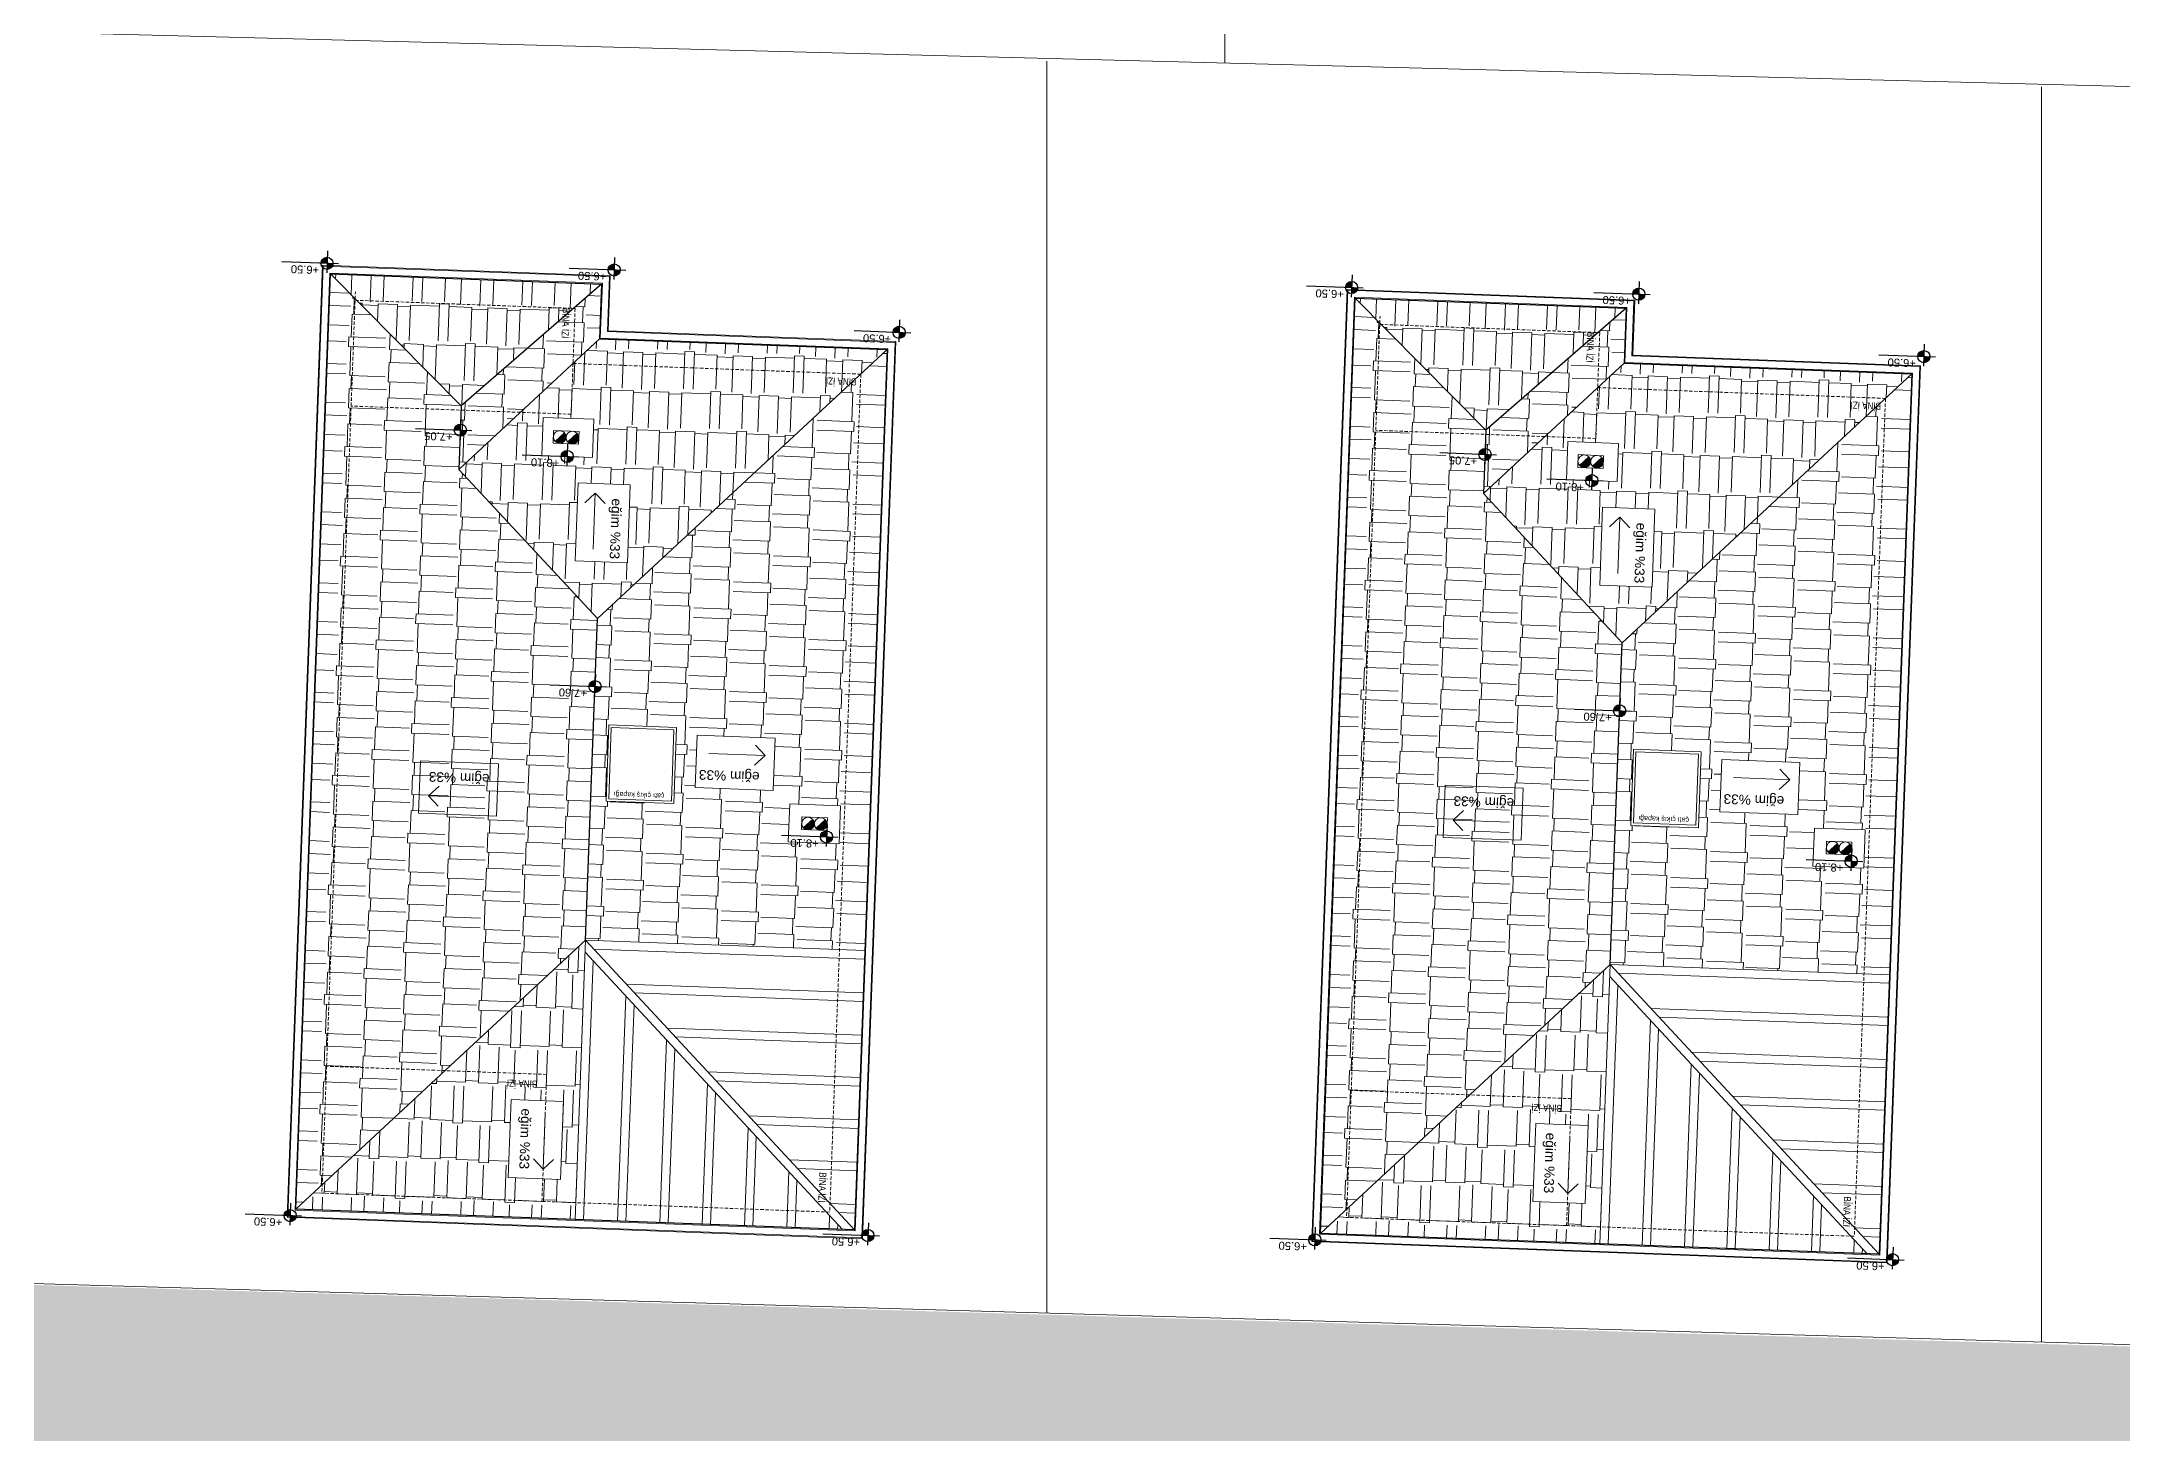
# Model space of a CAD drawing. Header units: centimetres. Extents: x 63871 to 181827, y -95930 to 42199.
# Drawn here: x 173357 to 175814, y -29388 to -27745 of the extents above; entities that cross this region are included whole.
import ezdxf
from ezdxf.enums import TextEntityAlignment as Align

# ---------------------------------------------------------------- set-up
doc = ezdxf.new("R2010")
doc.units = ezdxf.units.CM
doc.linetypes.add('11-021_500-SatisOfisi_220512$0${ Diamond }', pattern=[12, 4, -2, 2, 2, -2])
for name, color, linetype, lineweight in [('A-AREA-IDEN', 7, 'Continuous', 9), ('ARA SINIRLAR', 225, 'Continuous', 15), ('ARM_Pen_No__252', 8, 'Continuous', 18), ('Baca', 82, 'Continuous', 9), ('İz DÜŞÜMÜ', 7, '11-021_500-SatisOfisi_220512$0${ Diamond }', 18), ('OLUK', 222, 'Continuous', 15), ('TARAMA', 251, 'Continuous', 5), ('Çatı', 144, 'Continuous', 30)]:
    doc.layers.add(name, color=color, linetype=linetype, lineweight=lineweight)
doc.layers.add('KOT', color=171, linetype='Continuous')
doc.styles.add('Arial', font='Arial.ttf', dxfattribs={"height": 250})
doc.styles.add('Arial_1', font='Arial.ttf', dxfattribs={"height": 300})
doc.styles.add('MtXpl_Arial_Narrow_1', font='')
doc.styles.get('MtXpl_Arial_Narrow_1').set_extended_font_data('Arial Narrow')
pattern_1 = [(177.87319, (372932.9, -114.98), (-98.784803, -42.082955), [22.86, -19.05, 26.67, -11.43, 34.29, -15.24]), (177.87319, (372909.983, -116.037), (-98.784803, -42.082955), [19.05, -72.39, 15.24, -22.86]), (177.87319, (372864.47, -109.58), (-98.784803, -42.082955), [11.43, -118.11]), (267.87319, (372932.898, -114.982), (30.6659616, -46.8903553), [43.815, -139.065]), (267.87319, (372910.054, -114.134), (30.6659616, -46.8903553), [42.8625, -140.0175]), (267.87319, (372891.017, -113.427), (30.6659616, -46.8903553), [40.005, -142.875]), (267.87319, (372864.472, -109.58), (30.6659616, -46.8903553), [43.815, -139.065]), (267.87319, (372853.05, -109.157), (30.6659616, -46.8903553), [43.815, -139.065]), (267.87319, (372818.677, -110.74), (30.6659616, -46.8903553), [41.91, -140.97])]
pattern_2 = [(87.87319, (372932.9, -114.98), (-42.082955, 98.784803), [22.86, -19.05, 26.67, -11.43, 34.29, -15.24]), (87.87319, (372931.843, -92.067), (-42.082955, 98.784803), [19.05, -72.39, 15.24, -22.86]), (87.87319, (372938.3, -46.555), (-42.082955, 98.784803), [11.43, -118.11]), (177.87319, (372932.898, -114.982), (-46.8903553, -30.6659616), [43.815, -139.065]), (177.87319, (372933.747, -92.138), (-46.8903553, -30.6659616), [42.8625, -140.0175]), (177.87319, (372934.454, -73.1), (-46.8903553, -30.6659616), [40.005, -142.875]), (177.87319, (372938.3, -46.555), (-46.8903553, -30.6659616), [43.815, -139.065]), (177.87319, (372938.723, -35.133), (-46.8903553, -30.6659616), [43.815, -139.065]), (177.87319, (372937.14, -0.76), (-46.8903553, -30.6659616), [41.91, -140.97])]
pattern_3 = [(177.87319, (371723.02, -86.404), (-98.784803, -42.082955), [22.86, -19.05, 26.67, -11.43, 34.29, -15.24]), (177.87319, (371700.106, -87.46), (-98.784803, -42.082955), [19.05, -72.39, 15.24, -22.86]), (177.87319, (371654.594, -81.004), (-98.784803, -42.082955), [11.43, -118.11]), (267.87319, (371723.02, -86.404), (30.6659616, -46.8903553), [43.815, -139.065]), (267.87319, (371700.177, -85.556), (30.6659616, -46.8903553), [42.8625, -140.0175]), (267.87319, (371681.14, -84.85), (30.6659616, -46.8903553), [40.005, -142.875]), (267.87319, (371654.594, -81.004), (30.6659616, -46.8903553), [43.815, -139.065]), (267.87319, (371643.172, -80.58), (30.6659616, -46.8903553), [43.815, -139.065]), (267.87319, (371608.8, -82.163), (30.6659616, -46.8903553), [41.91, -140.97])]
pattern_4 = [(87.87319, (371723.02, -86.404), (-42.082955, 98.784803), [22.86, -19.05, 26.67, -11.43, 34.29, -15.24]), (87.87319, (371721.966, -63.49), (-42.082955, 98.784803), [19.05, -72.39, 15.24, -22.86]), (87.87319, (371728.42, -17.98), (-42.082955, 98.784803), [11.43, -118.11]), (177.87319, (371723.02, -86.404), (-46.8903553, -30.6659616), [43.815, -139.065]), (177.87319, (371723.87, -63.56), (-46.8903553, -30.6659616), [42.8625, -140.0175]), (177.87319, (371724.576, -44.523), (-46.8903553, -30.6659616), [40.005, -142.875]), (177.87319, (371728.42, -17.978), (-46.8903553, -30.6659616), [43.815, -139.065]), (177.87319, (371728.846, -6.556), (-46.8903553, -30.6659616), [43.815, -139.065]), (177.87319, (371727.263, 27.817), (-46.8903553, -30.6659616), [41.91, -140.97])]

# ---------------------------------------------------------------- blocks, each defined once
blk = doc.blocks.new('afadfa')
at = {"layer": 'Baca'}
h = blk.add_hatch(color=0, dxfattribs=at)
h.dxf.hatch_style = 1
h.paths.add_polyline_path([(525548.6, 4261233.8, 0.670516), (525535.8, 4261228.6, 0.199315), (525538, 4261223.2)])
h = blk.add_hatch(color=0, dxfattribs=at)
h.dxf.hatch_style = 1
h.paths.add_polyline_path([(525563.7, 4261233.8, 0.675614), (525550.8, 4261228.6, 0.202965), (525553, 4261223.2)])
for p, q in [((525538, 4261223.2), (525548.6, 4261233.8)), ((525553, 4261223.2), (525563.7, 4261233.8))]:
    blk.add_line(p, q, dxfattribs=at)
blk.add_lwpolyline([(525535.8, 4261236.1), (525565.8, 4261236), (525565.8, 4261221), (525535.8, 4261221.1)], close=True, dxfattribs=at)
for centre in [(525543.3, 4261228.6), (525558.3, 4261228.6)]:
    blk.add_circle(centre, 7.5, dxfattribs=at)

msp = doc.modelspace()

# ---------------------------------------------------------------- hatches: boundary and pattern name
at = {"layer": 'ARM_Pen_No__252'}
h = msp.add_hatch(dxfattribs=at)
h.set_pattern_fill('AR-HBONE', color=256, scale=0.51)
h.set_pattern_definition([(45, (0, -50000), (0, 73.27889), [155.448, -51.816]), (135, (36.64, -49963.36), (7e-15, 73.27889), [155.448, -51.816])])
h.paths.add_polyline_path([(166587.4, -29014.1), (166646, -29418.8), (178425.7, -29762.2), (178443.2, -29362.6)])

# ---------------------------------------------------------------- linework, layer by layer
at = {"layer": 'ARA SINIRLAR', "color": 5}
for p, q in [((174754.1, -26267.1), (174754.1, -27770.1)), ((166730, -27561.8), (178508.4, -27867.6)), ((174543.9, -27767.9), (174543.9, -29246)), ((175718.6, -27798.4), (175718.6, -29280.2))]:
    msp.add_line(p, q, dxfattribs=at)
at = {"layer": 'ARA SINIRLAR'}
msp.add_lwpolyline([(166567.6, -29013.5), (178463.3, -29360.2)], dxfattribs=at)

# ---------------------------------------------------------------- next in the draw order: wipeouts: each hides what was drawn before it
for points in [[(174365.9, -28099), (174326.5, -29158.3), (173647, -29133), (173688.7, -28008.8), (174028.5, -28021.4), (174026.1, -28086.4)], [(175575.7, -28127.6), (175536.4, -29186.8), (174856.9, -29161.6), (174898.6, -28037.4), (175238.4, -28050), (175236, -28115)]]:
    msp.add_wipeout(points).dxf.layer = 'OLUK'

# ---------------------------------------------------------------- next in the draw order: hatches: boundary and pattern name
at = {"layer": 'KOT'}
h = msp.add_hatch(color=256, dxfattribs=at)
h.dxf.hatch_style = 1
h.paths.add_polyline_path([(173686.9, -28006.4, 0.009987), (173686.9, -28006.7), (173694.1, -28006.9), (173694.4, -27999.5, 0.414214)])
h = msp.add_hatch(color=256, dxfattribs=at)
h.dxf.hatch_style = 1
h.paths.add_polyline_path([(173693.8, -28013.4, 0.402561), (173701.3, -28006.8), (173694.1, -28006.5)])
h = msp.add_hatch(color=256, dxfattribs=at)
h.dxf.hatch_style = 1
h.paths.add_polyline_path([(174026, -28014.3, 0.009987), (174026, -28014.5), (174033.1, -28014.8), (174033.4, -28007.4, 0.414214)])
h = msp.add_hatch(color=256, dxfattribs=at)
h.dxf.hatch_style = 1
h.paths.add_polyline_path([(174032.9, -28021.3, 0.402561), (174040.3, -28014.6), (174033.1, -28014.4)])
h = msp.add_hatch(color=256, dxfattribs=at)
h.dxf.hatch_style = 1
h.paths.add_polyline_path([(174896.8, -28035, 0.009987), (174896.8, -28035.2), (174904, -28035.5), (174904.2, -28028.1, 0.414214)])
h = msp.add_hatch(color=256, dxfattribs=at)
h.dxf.hatch_style = 1
h.paths.add_polyline_path([(174903.7, -28042, 0.402561), (174911.1, -28035.4), (174904, -28035.1)])
h = msp.add_hatch(color=256, dxfattribs=at)
h.dxf.hatch_style = 1
h.paths.add_polyline_path([(175235.8, -28042.8, 0.009987), (175235.8, -28043.1), (175243, -28043.4), (175243.3, -28035.9, 0.414214)])
h = msp.add_hatch(color=256, dxfattribs=at)
h.dxf.hatch_style = 1
h.paths.add_polyline_path([(175242.8, -28049.8, 0.402561), (175250.2, -28043.2), (175243, -28043)])
h = msp.add_hatch(color=256, dxfattribs=at)
h.dxf.hatch_style = 1
h.paths.add_polyline_path([(174362.5, -28087.9, 0.009987), (174362.5, -28088.2), (174369.6, -28088.5), (174369.9, -28081, 0.414214)])
h = msp.add_hatch(color=256, dxfattribs=at)
h.dxf.hatch_style = 1
h.paths.add_polyline_path([(174369.4, -28094.9, 0.402561), (174376.8, -28088.3), (174369.7, -28088.1)])
h = msp.add_hatch(color=256, dxfattribs=at)
h.dxf.hatch_style = 1
h.paths.add_polyline_path([(175572.4, -28116.5, 0.009987), (175572.4, -28116.8), (175579.5, -28117), (175579.8, -28109.6, 0.414214)])
h = msp.add_hatch(color=256, dxfattribs=at)
h.dxf.hatch_style = 1
h.paths.add_polyline_path([(175579.3, -28123.5, 0.402561), (175586.7, -28116.9), (175579.5, -28116.6)])
h = msp.add_hatch(color=256, dxfattribs=at)
h.dxf.hatch_style = 1
h.paths.add_polyline_path([(173844.5, -28203.5, 0.009987), (173844.5, -28203.7), (173851.6, -28204), (173851.9, -28196.6, 0.414214)])
h = msp.add_hatch(color=256, dxfattribs=at)
h.dxf.hatch_style = 1
h.paths.add_polyline_path([(173851.4, -28210.5, 0.402561), (173858.8, -28203.9), (173851.6, -28203.6)])
h = msp.add_hatch(color=256, dxfattribs=at)
h.dxf.hatch_style = 1
h.paths.add_polyline_path([(173970.5, -28234.4, 0.009987), (173970.5, -28234.7), (173977.6, -28235), (173977.9, -28227.5, 0.414214)])
h = msp.add_hatch(color=256, dxfattribs=at)
h.dxf.hatch_style = 1
h.paths.add_polyline_path([(175054.3, -28232, 0.009987), (175054.3, -28232.3), (175061.5, -28232.6), (175061.8, -28225.1, 0.414214)])
h = msp.add_hatch(color=256, dxfattribs=at)
h.dxf.hatch_style = 1
h.paths.add_polyline_path([(173977.4, -28241.4, 0.402561), (173984.8, -28234.8), (173977.6, -28234.5)])
h = msp.add_hatch(color=256, dxfattribs=at)
h.dxf.hatch_style = 1
h.paths.add_polyline_path([(175061.2, -28239, 0.402561), (175068.7, -28232.4), (175061.5, -28232.2)])
h = msp.add_hatch(color=256, dxfattribs=at)
h.dxf.hatch_style = 1
h.paths.add_polyline_path([(175180.3, -28263, 0.009987), (175180.3, -28263.3), (175187.5, -28263.5), (175187.8, -28256.1, 0.414214)])
h = msp.add_hatch(color=256, dxfattribs=at)
h.dxf.hatch_style = 1
h.paths.add_polyline_path([(175187.2, -28270, 0.402561), (175194.7, -28263.4), (175187.5, -28263.1)])
h = msp.add_hatch(color=256, dxfattribs=at)
h.dxf.hatch_style = 1
h.paths.add_polyline_path([(174003.3, -28506.1, 0.009987), (174003.3, -28506.4), (174010.5, -28506.7), (174010.8, -28499.2, 0.414214)])
h = msp.add_hatch(color=256, dxfattribs=at)
h.dxf.hatch_style = 1
h.paths.add_polyline_path([(174010.2, -28513.1, 0.402561), (174017.7, -28506.5), (174010.5, -28506.2)])
h = msp.add_hatch(color=256, dxfattribs=at)
h.dxf.hatch_style = 1
h.paths.add_polyline_path([(175213.2, -28534.7, 0.009987), (175213.2, -28535), (175220.4, -28535.2), (175220.6, -28527.8, 0.414214)])
h = msp.add_hatch(color=256, dxfattribs=at)
h.dxf.hatch_style = 1
h.paths.add_polyline_path([(175220.1, -28541.7, 0.402561), (175227.5, -28535.1), (175220.4, -28534.8)])
h = msp.add_hatch(color=256, dxfattribs=at)
h.dxf.hatch_style = 1
h.paths.add_polyline_path([(174276.8, -28683.7, 0.009987), (174276.8, -28684), (174283.9, -28684.2), (174284.2, -28676.8, 0.414214)])
h = msp.add_hatch(color=256, dxfattribs=at)
h.dxf.hatch_style = 1
h.paths.add_polyline_path([(174283.7, -28690.7, 0.402561), (174291.1, -28684.1), (174283.9, -28683.8)])
h = msp.add_hatch(color=256, dxfattribs=at)
h.dxf.hatch_style = 1
h.paths.add_polyline_path([(175486.6, -28712.2, 0.009987), (175486.6, -28712.5), (175493.8, -28712.8), (175494.1, -28705.4, 0.414214)])
h = msp.add_hatch(color=256, dxfattribs=at)
h.dxf.hatch_style = 1
h.paths.add_polyline_path([(175493.6, -28719.3, 0.402561), (175501, -28712.6), (175493.8, -28712.4)])
h = msp.add_hatch(color=256, dxfattribs=at)
h.dxf.hatch_style = 1
h.paths.add_polyline_path([(173643.3, -29130.7, 0.009987), (173643.3, -29131), (173650.5, -29131.3), (173650.8, -29123.8, 0.414214)])
h = msp.add_hatch(color=256, dxfattribs=at)
h.dxf.hatch_style = 1
h.paths.add_polyline_path([(173650.2, -29137.7, 0.402561), (173657.7, -29131.1), (173650.5, -29130.9)])
h = msp.add_hatch(color=256, dxfattribs=at)
h.dxf.hatch_style = 1
h.paths.add_polyline_path([(174325.6, -29154.2, 0.009987), (174325.6, -29154.5), (174332.7, -29154.7), (174333, -29147.3, 0.414214)])
h = msp.add_hatch(color=256, dxfattribs=at)
h.dxf.hatch_style = 1
h.paths.add_polyline_path([(174332.5, -29161.2, 0.402561), (174339.9, -29154.6), (174332.8, -29154.3)])
h = msp.add_hatch(color=256, dxfattribs=at)
h.dxf.hatch_style = 1
h.paths.add_polyline_path([(174853.2, -29159.3, 0.009987), (174853.2, -29159.6), (174860.4, -29159.8), (174860.6, -29152.4, 0.414214)])
h = msp.add_hatch(color=256, dxfattribs=at)
h.dxf.hatch_style = 1
h.paths.add_polyline_path([(174860.1, -29166.3, 0.402561), (174867.5, -29159.7), (174860.4, -29159.4)])
h = msp.add_hatch(color=256, dxfattribs=at)
h.dxf.hatch_style = 1
h.paths.add_polyline_path([(175535.5, -29182.8, 0.009987), (175535.5, -29183), (175542.6, -29183.3), (175542.9, -29175.9, 0.414214)])
h = msp.add_hatch(color=256, dxfattribs=at)
h.dxf.hatch_style = 1
h.paths.add_polyline_path([(175542.4, -29189.8, 0.402561), (175549.8, -29183.2), (175542.6, -29182.9)])
at = {"layer": 'Çatı', "lineweight": 15}
h = msp.add_hatch(dxfattribs=at)
h.set_pattern_fill('AR-RSHKE', color=251, scale=0.15, angle=267.8732)
h.set_pattern_definition([(267.87319, (371723.02, -86.404), (42.082955, -98.784803), [22.86, -19.05, 26.67, -11.43, 34.29, -15.24]), (267.87319, (371724.076, -109.32), (42.082955, -98.784803), [19.05, -72.39, 15.24, -22.86]), (267.87319, (371717.62, -154.83), (42.082955, -98.784803), [11.43, -118.11]), (357.87319, (371723.02, -86.404), (46.8903553, 30.6659616), [43.815, -139.065]), (357.87319, (371722.172, -109.25), (46.8903553, 30.6659616), [42.8625, -140.0175]), (357.87319, (371721.466, -128.286), (46.8903553, 30.6659616), [40.005, -142.875]), (357.87319, (371717.62, -154.83), (46.8903553, 30.6659616), [43.815, -139.065]), (357.87319, (371717.196, -166.253), (46.8903553, 30.6659616), [43.815, -139.065]), (357.87319, (371718.78, -200.626), (46.8903553, 30.6659616), [41.91, -140.97])])
h.paths.add_polyline_path([(174013.5, -28426.1), (173849.9, -28250), (173849.9, -28250), (173852.7, -28175), (173698.4, -28019.2), (173657.4, -29123.4), (173999.4, -28805.9)])
h = msp.add_hatch(dxfattribs=at)
h.set_pattern_fill('AR-RSHKE', color=251, scale=0.15, angle=177.8732)
h.set_pattern_definition(pattern_3)
h.paths.add_polyline_path([(174018.1, -28031.1), (173698.4, -28019.2), (173852.7, -28175)])
h.paths.add_polyline_path([(173969.9, -28056.5), (173968.4, -28097.5), (173983.6, -28098.1), (173985.2, -28057.1)], flags=24)
h = msp.add_hatch(dxfattribs=at)
h.set_pattern_fill('AR-RSHKE', color=251, scale=0.15, angle=447.8732)
h.set_pattern_definition(pattern_4)
h.paths.add_polyline_path([(173852.7, -28175), (173849.9, -28250), (174015.7, -28096), (174018.1, -28031.1)])
h.paths.add_polyline_path([(173969.9, -28056.5), (173968.4, -28097.5), (173983.6, -28098.1), (173985.2, -28057.1)], flags=25)
h = msp.add_hatch(dxfattribs=at)
h.set_pattern_fill('AR-RSHKE', color=251, scale=0.15, angle=267.8732)
h.set_pattern_definition([(267.87319, (372932.9, -114.98), (42.082955, -98.784803), [22.86, -19.05, 26.67, -11.43, 34.29, -15.24]), (267.87319, (372933.954, -137.897), (42.082955, -98.784803), [19.05, -72.39, 15.24, -22.86]), (267.87319, (372927.5, -183.41), (42.082955, -98.784803), [11.43, -118.11]), (357.87319, (372932.898, -114.982), (46.8903553, 30.6659616), [43.815, -139.065]), (357.87319, (372932.05, -137.826), (46.8903553, 30.6659616), [42.8625, -140.0175]), (357.87319, (372931.343, -156.863), (46.8903553, 30.6659616), [40.005, -142.875]), (357.87319, (372927.498, -183.41), (46.8903553, 30.6659616), [43.815, -139.065]), (357.87319, (372927.074, -194.83), (46.8903553, 30.6659616), [43.815, -139.065]), (357.87319, (372928.657, -229.203), (46.8903553, 30.6659616), [41.91, -140.97])])
h.paths.add_polyline_path([(175223.4, -28454.7), (175059.8, -28278.5), (175059.8, -28278.5), (175062.6, -28203.6), (174908.2, -28047.8), (174867.2, -29152), (175209.2, -28834.5)])
h = msp.add_hatch(dxfattribs=at)
h.set_pattern_fill('AR-RSHKE', color=251, scale=0.15, angle=177.8732)
h.set_pattern_definition(pattern_1)
h.paths.add_polyline_path([(175228, -28059.6), (174908.2, -28047.8), (175062.6, -28203.6)])
h.paths.add_polyline_path([(175179.8, -28085.1), (175178.3, -28126.1), (175193.5, -28126.7), (175195, -28085.6)], flags=24)
h = msp.add_hatch(dxfattribs=at)
h.set_pattern_fill('AR-RSHKE', color=251, scale=0.15, angle=447.8732)
h.set_pattern_definition(pattern_2)
h.paths.add_polyline_path([(175062.6, -28203.6), (175059.8, -28278.5), (175225.6, -28124.6), (175228, -28059.6)])
h.paths.add_polyline_path([(175179.8, -28085.1), (175178.3, -28126.1), (175193.5, -28126.7), (175195, -28085.6)], flags=25)
h = msp.add_hatch(dxfattribs=at)
h.set_pattern_fill('AR-RSHKE', color=251, scale=0.15, angle=177.8732)
h.set_pattern_definition(pattern_3)
h.paths.add_polyline_path([(173849.9, -28250), (174013.5, -28426.1), (174355.5, -28108.6), (174015.7, -28096)])
h.paths.add_polyline_path([(173947.6, -28233.6), (173949.3, -28188.6), (174009.3, -28190.8), (174007.6, -28235.8)], flags=16)
h.paths.add_polyline_path([(173961.1, -28219), (173961.7, -28204), (173991.7, -28205.2), (173991.1, -28220.2)], flags=0)
h.paths.add_polyline_path([(173961.4, -28211.6, -1), (173976.4, -28212.1, -1), (173991.4, -28212.7, -1), (173976.4, -28212.1, -1)], flags=0)
h.paths.add_polyline_path([(173990.5, -28266), (174052.2, -28268.3), (174048.8, -28360.4), (173987, -28358.1)], flags=16)
h.paths.add_polyline_path([(174024.4, -28281.1), (174021.5, -28358.4), (174045.2, -28359.3), (174048.1, -28282)], flags=8)
h.paths.add_polyline_path([(174321.9, -28140.2), (174280.9, -28138.6), (174280.3, -28153.8), (174321.3, -28155.4)], flags=25)
h = msp.add_hatch(dxfattribs=at)
h.set_pattern_fill('AR-RSHKE', color=251, scale=0.15, angle=447.8732)
h.set_pattern_definition(pattern_4)
h.paths.add_polyline_path([(173999.4, -28805.9), (174329.1, -28818.1), (174355.5, -28108.6), (174013.5, -28426.1)])
h.paths.add_polyline_path([(174223.2, -28567.3), (174220.9, -28629), (174128.8, -28625.6), (174131.1, -28563.9)], flags=16)
h.paths.add_polyline_path([(174106.9, -28554.7), (174103.6, -28644.6), (174023.6, -28641.7), (174027, -28551.7)], flags=16)
h.paths.add_polyline_path([(174103.8, -28557.6), (174100.7, -28641.5), (174026.7, -28638.8), (174029.8, -28554.8)], flags=0)
h.paths.add_polyline_path([(174240.5, -28644.8), (174300.5, -28647), (174298.8, -28692), (174238.8, -28689.7)], flags=16)
h.paths.add_polyline_path([(174255, -28660.3), (174284.9, -28661.5), (174284.4, -28676.5), (174254.4, -28675.3)], flags=0)
h.paths.add_polyline_path([(174269.7, -28668.4, -1), (174284.7, -28668.9, -1), (174269.7, -28668.4, -1), (174254.7, -28667.8, -1)], flags=0)
h.paths.add_polyline_path([(174208.1, -28601.2), (174130.8, -28598.3), (174129.9, -28622), (174207.2, -28624.9)], flags=8)
h.paths.add_polyline_path([(174094.7, -28629.2), (174030.8, -28626.8), (174030.4, -28638.4), (174094.3, -28640.7)], flags=8)
h = msp.add_hatch(dxfattribs=at)
h.set_pattern_fill('AR-RSHKE', color=251, scale=0.15, angle=177.8732)
h.set_pattern_definition(pattern_1)
h.paths.add_polyline_path([(175059.8, -28278.5), (175223.4, -28454.7), (175565.4, -28137.2), (175225.6, -28124.6)])
h.paths.add_polyline_path([(175157.5, -28262.1), (175159.2, -28217.2), (175219.1, -28219.4), (175217.5, -28264.4)], flags=16)
h.paths.add_polyline_path([(175171, -28247.6), (175171.6, -28232.6), (175201.5, -28233.8), (175201, -28248.8)], flags=0)
h.paths.add_polyline_path([(175171.3, -28240.1, -1), (175186.3, -28240.7, -1), (175201.3, -28241.3, -1), (175186.3, -28240.7, -1)], flags=0)
h.paths.add_polyline_path([(175200.3, -28294.6), (175262.1, -28296.9), (175258.7, -28389), (175196.9, -28386.7)], flags=16)
h.paths.add_polyline_path([(175234.2, -28309.7), (175231.4, -28387), (175255.1, -28387.8), (175258, -28310.6)], flags=8)
h.paths.add_polyline_path([(175531.8, -28168.7), (175490.7, -28167.2), (175490.2, -28182.4), (175531.2, -28184)], flags=25)
h = msp.add_hatch(dxfattribs=at)
h.set_pattern_fill('AR-RSHKE', color=251, scale=0.15, angle=447.8732)
h.set_pattern_definition(pattern_2)
h.paths.add_polyline_path([(175209.2, -28834.5), (175539, -28846.7), (175565.4, -28137.2), (175223.4, -28454.7)])
h.paths.add_polyline_path([(175433, -28595.9), (175430.8, -28657.6), (175338.7, -28654.2), (175341, -28592.4)], flags=16)
h.paths.add_polyline_path([(175316.8, -28583.3), (175313.4, -28673.2), (175233.5, -28670.3), (175236.8, -28580.3)], flags=16)
h.paths.add_polyline_path([(175313.7, -28586.2), (175310.5, -28670.1), (175236.6, -28667.4), (175239.7, -28583.4)], flags=0)
h.paths.add_polyline_path([(175450.4, -28673.4), (175510.4, -28675.6), (175508.7, -28720.6), (175448.7, -28718.3)], flags=16)
h.paths.add_polyline_path([(175464.8, -28688.8), (175494.8, -28690), (175494.2, -28705.1), (175464.3, -28703.9)], flags=0)
h.paths.add_polyline_path([(175479.5, -28697, -1), (175494.5, -28697.5, -1), (175479.5, -28697, -1), (175464.5, -28696.4, -1)], flags=0)
h.paths.add_polyline_path([(175418, -28629.8), (175340.7, -28626.9), (175339.8, -28650.6), (175417.1, -28653.5)], flags=8)
h.paths.add_polyline_path([(175304.6, -28657.8), (175240.7, -28655.4), (175240.3, -28666.9), (175304.2, -28669.3)], flags=8)
h = msp.add_hatch(dxfattribs=at)
h.set_pattern_fill('AR-RSHKE', color=251, scale=0.15, angle=357.8732)
h.set_pattern_definition([(357.87319, (371723.02, -86.404), (98.784803, 42.082955), [22.86, -19.05, 26.67, -11.43, 34.29, -15.24]), (357.87319, (371745.936, -85.35), (98.784803, 42.082955), [19.05, -72.39, 15.24, -22.86]), (357.87319, (371791.448, -91.805), (98.784803, 42.082955), [11.43, -118.11]), (87.87319, (371723.02, -86.404), (-30.6659616, 46.8903553), [43.815, -139.065]), (87.87319, (371745.865, -87.253), (-30.6659616, 46.8903553), [42.8625, -140.0175]), (87.87319, (371764.902, -87.96), (-30.6659616, 46.8903553), [40.005, -142.875]), (87.87319, (371791.448, -91.805), (-30.6659616, 46.8903553), [43.815, -139.065]), (87.87319, (371802.87, -92.23), (-30.6659616, 46.8903553), [43.815, -139.065]), (87.87319, (371837.242, -90.646), (-30.6659616, 46.8903553), [41.91, -140.97])])
h.paths.add_polyline_path([(173999.4, -28805.9), (173657.4, -29123.4), (173987.1, -29135.7)])
h.paths.add_polyline_path([(173973.2, -28996.1), (173969.8, -29088.2), (173908.1, -29085.9), (173911.5, -28993.8)], flags=16)
h.paths.add_polyline_path([(173917.5, -29001.3), (173914.6, -29078.5), (173938.4, -29079.4), (173941.2, -29002.1)], flags=8)
h.paths.add_polyline_path([(173945.1, -28969.3), (173904.1, -28967.7), (173903.5, -28983), (173944.5, -28984.5)], flags=24)
h = msp.add_hatch(dxfattribs=at)
h.set_pattern_fill('AR-RSHKE', color=251, scale=0.15, angle=357.8732)
h.set_pattern_definition([(357.87319, (372932.9, -114.98), (98.784803, 42.082955), [22.86, -19.05, 26.67, -11.43, 34.29, -15.24]), (357.87319, (372955.813, -113.927), (98.784803, 42.082955), [19.05, -72.39, 15.24, -22.86]), (357.87319, (373001.325, -120.383), (98.784803, 42.082955), [11.43, -118.11]), (87.87319, (372932.898, -114.982), (-30.6659616, 46.8903553), [43.815, -139.065]), (87.87319, (372955.743, -115.83), (-30.6659616, 46.8903553), [42.8625, -140.0175]), (87.87319, (372974.78, -116.537), (-30.6659616, 46.8903553), [40.005, -142.875]), (87.87319, (373001.325, -120.383), (-30.6659616, 46.8903553), [43.815, -139.065]), (87.87319, (373012.747, -120.807), (-30.6659616, 46.8903553), [43.815, -139.065]), (87.87319, (373047.12, -119.224), (-30.6659616, 46.8903553), [41.91, -140.97])])
h.paths.add_polyline_path([(175209.2, -28834.5), (174867.2, -29152), (175197, -29164.2)])
h.paths.add_polyline_path([(175183.1, -29024.7), (175179.7, -29116.8), (175118, -29114.5), (175121.4, -29022.4)], flags=16)
h.paths.add_polyline_path([(175127.4, -29029.8), (175124.5, -29107.1), (175148.2, -29108), (175151.1, -29030.7)], flags=8)
h.paths.add_polyline_path([(175155, -28997.9), (175114, -28996.3), (175113.4, -29011.5), (175154.4, -29013.1)], flags=24)

# ---------------------------------------------------------------- next in the draw order: linework, layer by layer
at = {"layer": 'A-AREA-IDEN'}
for p, q in [((174010.9, -28277.9), (173998.6, -28289.3)), ((174008.5, -28344.1), (174010.9, -28277.9)), ((174010.9, -28277.9), (174022.4, -28290.2)), ((175220.8, -28306.5), (175208.5, -28317.9)), ((175218.4, -28372.7), (175220.8, -28306.5)), ((175220.8, -28306.5), (175232.3, -28318.8)), ((174145.1, -28585.3), (174211.3, -28587.8)), ((174211.3, -28587.8), (174199, -28599.2)), ((174211.3, -28587.8), (174199.9, -28575.5)), ((175354.9, -28613.9), (175421.2, -28616.3)), ((175421.2, -28616.3), (175408.9, -28627.8)), ((175421.2, -28616.3), (175409.7, -28604)), ((173814, -28635.4), (173826.4, -28624)), ((173880.3, -28637.9), (173814, -28635.4)), ((173814, -28635.4), (173825.5, -28647.7)), ((175023.9, -28664), (175036.2, -28652.6)), ((175090.2, -28666.5), (175023.9, -28664)), ((175023.9, -28664), (175035.4, -28676.3)), ((173951.8, -29010.1), (173949.3, -29076.3)), ((175161.7, -29038.7), (175159.2, -29104.9)), ((173949.3, -29076.3), (173937.9, -29064)), ((173949.3, -29076.3), (173961.7, -29064.9)), ((175159.2, -29104.9), (175147.8, -29092.6)), ((175159.2, -29104.9), (175171.5, -29093.5))]:
    msp.add_line(p, q, dxfattribs=at)
for points in [[(173987, -28358.1), (173990.5, -28266), (174052.2, -28268.3), (174048.8, -28360.4)], [(175196.9, -28386.7), (175200.3, -28294.6), (175262.1, -28296.9), (175258.7, -28389)], [(174103.6, -28644.6), (174023.6, -28641.7), (174027, -28551.7), (174106.9, -28554.7)], [(174100.7, -28641.5), (174026.7, -28638.8), (174029.8, -28554.8), (174103.8, -28557.6)], [(174131.1, -28563.9), (174223.2, -28567.3), (174220.9, -28629), (174128.8, -28625.6)], [(173894.3, -28659.3), (173802.2, -28655.9), (173804.5, -28594.2), (173896.6, -28597.6)], [(175313.4, -28673.2), (175233.5, -28670.3), (175236.8, -28580.3), (175316.8, -28583.3)], [(175310.5, -28670.1), (175236.6, -28667.4), (175239.7, -28583.4), (175313.7, -28586.2)], [(175341, -28592.4), (175433, -28595.9), (175430.8, -28657.6), (175338.7, -28654.2)], [(175104.1, -28687.9), (175012, -28684.5), (175014.3, -28622.7), (175106.4, -28626.2)], [(173973.2, -28996.1), (173969.8, -29088.2), (173908.1, -29085.9), (173911.5, -28993.8)], [(175183.1, -29024.7), (175179.7, -29116.8), (175118, -29114.5), (175121.4, -29022.4)]]:
    msp.add_lwpolyline(points, close=True, dxfattribs=at)
at = {"layer": 'Baca'}
for points in [[(174009.3, -28190.8), (173949.3, -28188.6), (173947.6, -28233.6), (174007.6, -28235.8)], [(175219.1, -28219.4), (175159.2, -28217.2), (175157.5, -28262.1), (175217.5, -28264.4)], [(174300.5, -28647), (174240.5, -28644.8), (174238.8, -28689.7), (174298.8, -28692)], [(175510.4, -28675.6), (175450.4, -28673.4), (175448.7, -28718.3), (175508.7, -28720.6)]]:
    msp.add_lwpolyline(points, close=True, dxfattribs=at)
at = {"layer": 'İz DÜŞÜMÜ'}
for p, q in [((173693.6, -28954.6), (173688.1, -29104.5)), ((174903.5, -28983.2), (174898, -29133.1)), ((173947.9, -29114.2), (173688.1, -29104.5)), ((175157.8, -29142.8), (174898, -29133.1))]:
    msp.add_line(p, q, dxfattribs=at)
for points in [[(173984.6, -28124.9), (173982.4, -28184.8), (173722.6, -28175.2), (173727.2, -28050.3), (173987, -28059.9), (173984.6, -28124.9), (174324.4, -28137.5), (174287.7, -29126.8), (173947.9, -29114.2), (173953.5, -28964.3), (173693.6, -28954.6), (173727.6, -28040.3)], [(175194.5, -28153.4), (175192.3, -28213.4), (174932.5, -28203.8), (174937.1, -28078.8), (175196.9, -28088.5), (175194.5, -28153.4), (175534.3, -28166.1), (175497.5, -29155.4), (175157.8, -29142.8), (175163.3, -28992.9), (174903.5, -28983.2), (174937.5, -28068.9)]]:
    msp.add_lwpolyline(points, dxfattribs=at)
at = {"layer": 'KOT'}
for p, q in [((173707.7, -28007.4), (173640.9, -28005)), ((173694.6, -27991.9), (173693.7, -28017.9)), ((174033.7, -27999.7), (174032.7, -28025.8)), ((174046.8, -28015.3), (173980, -28012.8)), ((174917.6, -28036), (174850.8, -28033.5)), ((174904.5, -28020.4), (174903.6, -28046.5)), ((175243.6, -28028.3), (175242.6, -28054.4)), ((175256.6, -28043.9), (175189.9, -28041.4)), ((174370.2, -28073.4), (174369.2, -28099.4)), ((174383.3, -28089), (174316.5, -28086.5)), ((175580.1, -28102), (175579.1, -28128)), ((175593.2, -28117.6), (175526.4, -28115.1)), ((173865.2, -28204.5), (173798.5, -28202)), ((173852.2, -28188.9), (173851.2, -28215)), ((173978.2, -28219.9), (173977.2, -28245.9)), ((175062, -28217.5), (175061.1, -28243.6)), ((173991.2, -28235.5), (173924.5, -28233)), ((175075.1, -28233.1), (175008.3, -28230.6)), ((175188, -28248.5), (175187.1, -28274.5)), ((175201.1, -28264), (175134.3, -28261.6)), ((174011, -28491.6), (174010.1, -28517.6)), ((174024.1, -28507.2), (173957.3, -28504.7)), ((175220.9, -28520.2), (175220, -28546.2)), ((175234, -28535.7), (175167.2, -28533.3)), ((174284.5, -28669.1), (174283.5, -28695.2)), ((174297.6, -28684.7), (174230.8, -28682.2)), ((175507.4, -28713.3), (175440.7, -28710.8)), ((175494.4, -28697.7), (175493.4, -28723.8)), ((173664.1, -29131.8), (173597.3, -29129.3)), ((173651, -29116.2), (173650.1, -29142.2)), ((174346.4, -29155.2), (174279.6, -29152.8)), ((174333.3, -29139.7), (174332.3, -29165.7)), ((174874, -29160.4), (174807.2, -29157.9)), ((174860.9, -29144.8), (174860, -29170.8)), ((175556.3, -29183.8), (175489.5, -29181.3)), ((175543.2, -29168.2), (175542.2, -29194.3))]:
    msp.add_line(p, q, dxfattribs=at)
for centre in [(173694.1, -28006.7), (174033.1, -28014.5), (174904, -28035.2), (175243, -28043.1), (174369.7, -28088.2), (175579.5, -28116.8), (173851.6, -28203.7), (173977.6, -28234.7), (175061.5, -28232.3), (175187.5, -28263.3), (174010.5, -28506.4), (175220.4, -28535), (174283.9, -28683.9), (175493.8, -28712.5), (173650.5, -29131), (174332.8, -29154.4), (174860.4, -29159.6), (175542.6, -29183)]:
    msp.add_circle(centre, 7.17, dxfattribs=at)
at = {"layer": 'OLUK'}
for points in [[(174028.5, -28021.4), (174026.1, -28086.4), (174365.9, -28099), (174326.5, -29158.3), (173647, -29133), (173688.7, -28008.8)], [(174027.5, -28022.4), (174025.1, -28087.3), (174364.8, -28100), (174325.6, -29157.2), (173648, -29132.1), (173689.7, -28009.9)], [(174019.2, -28030.1), (174016.8, -28095), (174356.5, -28107.7), (174317.9, -29148.9), (173656.3, -29124.4), (173697.4, -28018.1)], [(175238.4, -28050), (175236, -28115), (175575.7, -28127.6), (175536.4, -29186.8), (174856.9, -29161.6), (174898.6, -28037.4)], [(175237.3, -28051), (175234.9, -28115.9), (175574.7, -28128.5), (175535.4, -29185.8), (174857.9, -29160.6), (174899.6, -28038.4)], [(175229.1, -28058.7), (175226.6, -28123.6), (175566.4, -28136.2), (175527.7, -29177.5), (174866.2, -29153), (174907.3, -28046.7)]]:
    msp.add_lwpolyline(points, close=True, dxfattribs=at)
at = {"layer": 'TARAMA'}
for p, q in [((173999.4, -28805.9), (173987.1, -29135.7)), ((173999.4, -28805.9), (174316.9, -29147.9)), ((173999.4, -28805.9), (174329.1, -28818.1)), ((174009, -28816.3), (174328.8, -28828.1)), ((174008.5, -28830.4), (173997.1, -29136)), ((174302.8, -29147.4), (173998.8, -28820)), ((175209.2, -28834.5), (175197, -29164.2)), ((175209.2, -28834.5), (175526.8, -29176.5)), ((175209.2, -28834.5), (175539, -28846.7)), ((174047.5, -28857.7), (174327.3, -28868.1)), ((174057.1, -28868.1), (174326.9, -28878.1)), ((175218.3, -28859), (175207, -29164.6)), ((175512.6, -29176), (175208.7, -28848.6)), ((175218.9, -28844.8), (175538.7, -28856.7)), ((174047, -28871.8), (174037.1, -29137.5)), ((174056.6, -28882.2), (174047.1, -29137.9)), ((175257.4, -28886.3), (175537.2, -28896.7)), ((174095.6, -28909.5), (174325.4, -28918.1)), ((175256.8, -28900.4), (175247, -29166.1)), ((175266.5, -28910.8), (175257, -29166.5)), ((175267, -28896.6), (175536.8, -28906.7)), ((174095.1, -28923.7), (174087.1, -29139.4)), ((174104.7, -28934), (174097, -29139.7)), ((174105.2, -28919.9), (174325.1, -28928.1)), ((175305.5, -28938.1), (175535.3, -28946.6)), ((174143.7, -28961.3), (174323.6, -28968)), ((175304.9, -28952.2), (175296.9, -29167.9)), ((175314.6, -28962.6), (175306.9, -29168.3)), ((175315.1, -28948.5), (175534.9, -28956.6)), ((174143.2, -28975.5), (174137, -29141.2)), ((174152.8, -28985.8), (174147, -29141.6)), ((174153.3, -28971.7), (174323.2, -28978)), ((175353.6, -28989.9), (175533.5, -28996.6)), ((174191.8, -29013.2), (174321.7, -29018)), ((175353.1, -29004.1), (175346.9, -29169.8)), ((175362.7, -29014.4), (175356.9, -29170.2)), ((175363.2, -29000.3), (175533.1, -29006.6)), ((174191.3, -29027.3), (174187, -29143.1)), ((174200.9, -29037.7), (174197, -29143.5)), ((174201.4, -29023.5), (174321.4, -29028)), ((174239.9, -29065), (174319.9, -29068)), ((175401.2, -29055.9), (175396.9, -29171.7)), ((175401.7, -29041.7), (175531.6, -29046.6)), ((175411.3, -29052.1), (175531.2, -29056.6)), ((174239.4, -29079.1), (174237, -29144.9)), ((174249, -29089.5), (174246.9, -29145.3)), ((174249.5, -29075.4), (174319.5, -29078)), ((175410.8, -29066.2), (175406.9, -29172)), ((175449.3, -29107.7), (175446.8, -29173.5)), ((175449.8, -29093.6), (175529.7, -29096.5)), ((175459.4, -29103.9), (175529.4, -29106.5)), ((174287.5, -29130.9), (174286.9, -29146.8)), ((174288, -29116.8), (174318, -29117.9)), ((174297.7, -29127.2), (174317.6, -29127.9)), ((175458.9, -29118.1), (175456.8, -29173.9)), ((174297.1, -29141.3), (174296.9, -29147.2)), ((175497.4, -29159.5), (175496.8, -29175.4)), ((175497.9, -29145.4), (175527.9, -29146.5)), ((175507.5, -29155.8), (175527.5, -29156.5)), ((175507, -29169.9), (175506.8, -29175.7))]:
    msp.add_line(p, q, dxfattribs=at)
at = {"layer": 'Çatı'}
for p, q in [((173852.7, -28175), (173698.4, -28019.2)), ((174018.1, -28031.1), (173852.7, -28175)), ((175062.6, -28203.6), (174908.2, -28047.8)), ((175228, -28059.6), (175062.6, -28203.6)), ((173849.9, -28250), (174015.7, -28096)), ((174013.5, -28426.1), (174355.5, -28108.6)), ((175059.8, -28278.5), (175225.6, -28124.6)), ((175223.4, -28454.7), (175565.4, -28137.2)), ((173852.7, -28175), (173849.9, -28250)), ((175062.6, -28203.6), (175059.8, -28278.5)), ((174013.5, -28426.1), (173849.9, -28250)), ((175223.4, -28454.7), (175059.8, -28278.5)), ((173999.4, -28805.9), (174013.5, -28426.1)), ((175209.2, -28834.5), (175223.4, -28454.7)), ((173999.4, -28805.9), (173657.4, -29123.4)), ((174316.9, -29147.9), (173999.4, -28805.9)), ((175209.2, -28834.5), (174867.2, -29152)), ((175526.8, -29176.5), (175209.2, -28834.5))]:
    msp.add_line(p, q, dxfattribs=at)
for points in [[(174018.1, -28031.1), (174015.7, -28096), (174355.5, -28108.6), (174316.9, -29147.9), (173657.4, -29123.4), (173698.4, -28019.2)], [(175228, -28059.6), (175225.6, -28124.6), (175565.4, -28137.2), (175526.8, -29176.5), (174867.2, -29152), (174908.2, -28047.8)]]:
    msp.add_lwpolyline(points, close=True, dxfattribs=at)

# ---------------------------------------------------------------- next in the draw order: block references
at = {"layer": 'Baca', "rotation": 177.8731895439683}
for p in [(857305, 4210577.2), (858514.8, 4210548.6), (857598.2, 4210120.9), (858808.1, 4210092.3)]:
    msp.add_blockref('afadfa', p, dxfattribs=at)

# ---------------------------------------------------------------- next in the draw order: texts
at = {"style": 'MtXpl_Arial_Narrow_1'}
for rotation, p in [(267.8302, (173972.4, -28059.1)), (267.8302, (175182.3, -28087.7)), (177.8302, (174319.3, -28142.6)), (177.8302, (175529.2, -28171.2)), (177.8302, (173942.5, -28971.7)), (177.8302, (175152.4, -29000.3)), (267.8302, (174275.5, -29079.6)), (267.8302, (175485.3, -29108.2))]:
    msp.add_text('BİNA İZİ', height=8.32, rotation=rotation, dxfattribs=at).set_placement(p)
at = {"layer": 'A-AREA-IDEN', "style": 'Arial_1'}
for p in [(174062.6, -28631.7), (175272.5, -28660.2)]:
    msp.add_text('çatı çıkış kapağı', height=5.953, rotation=177.8732, dxfattribs=at).set_placement(p, align=Align.CENTER)
at = {"layer": 'A-AREA-IDEN', "char_height": 11.52, "width": 136.287, "attachment_point": 2, "line_spacing_factor": 0.941778, "style": 'Arial'}
for insert, rotation in [((174040.7, -28320.3), 267.8732), ((175250.6, -28348.9), 267.8732), ((173849.9, -28619.9), 177.8732), ((174168.8, -28617.5), 177.8732), ((175059.8, -28648.5), 177.8732), ((175378.7, -28646.1), 177.8732), ((173933.9, -29040.5), 267.8732), ((175143.7, -29069.1), 267.8732)]:
    msp.add_mtext('eğim %33', dxfattribs=dict(at, insert=insert, rotation=rotation))
at = {"layer": 'KOT', "char_height": 9.45, "width": 57.696, "attachment_point": 2, "rotation": 177.8732, "line_spacing_factor": 0.941778, "style": 'Arial_1'}
for s, insert in [('+6.50', (173667.9, -28018.8)), ('+6.50', (174006.9, -28026.6)), ('+6.50', (174877.8, -28047.3)), ('+6.50', (175216.8, -28055.2)), ('+6.50', (174343.5, -28100.3)), ('+6.50', (175553.3, -28128.9)), ('+7.05', (173825.4, -28215.8)), ('+8.10', (173951.4, -28246.8)), ('+7.05', (175035.3, -28244.4)), ('+8.10', (175161.3, -28275.4)), ('+7.60', (173984.3, -28518.5)), ('+7.60', (175194.2, -28547.1)), ('+8.10', (174257.7, -28696.1)), ('+8.10', (175467.6, -28724.6)), ('+6.50', (173624.3, -29143.1)), ('+6.50', (174306.6, -29166.6)), ('+6.50', (174834.2, -29171.7)), ('+6.50', (175516.4, -29195.1))]:
    msp.add_mtext(s, dxfattribs=dict(at, insert=insert))

doc.saveas('drawing.dxf')
